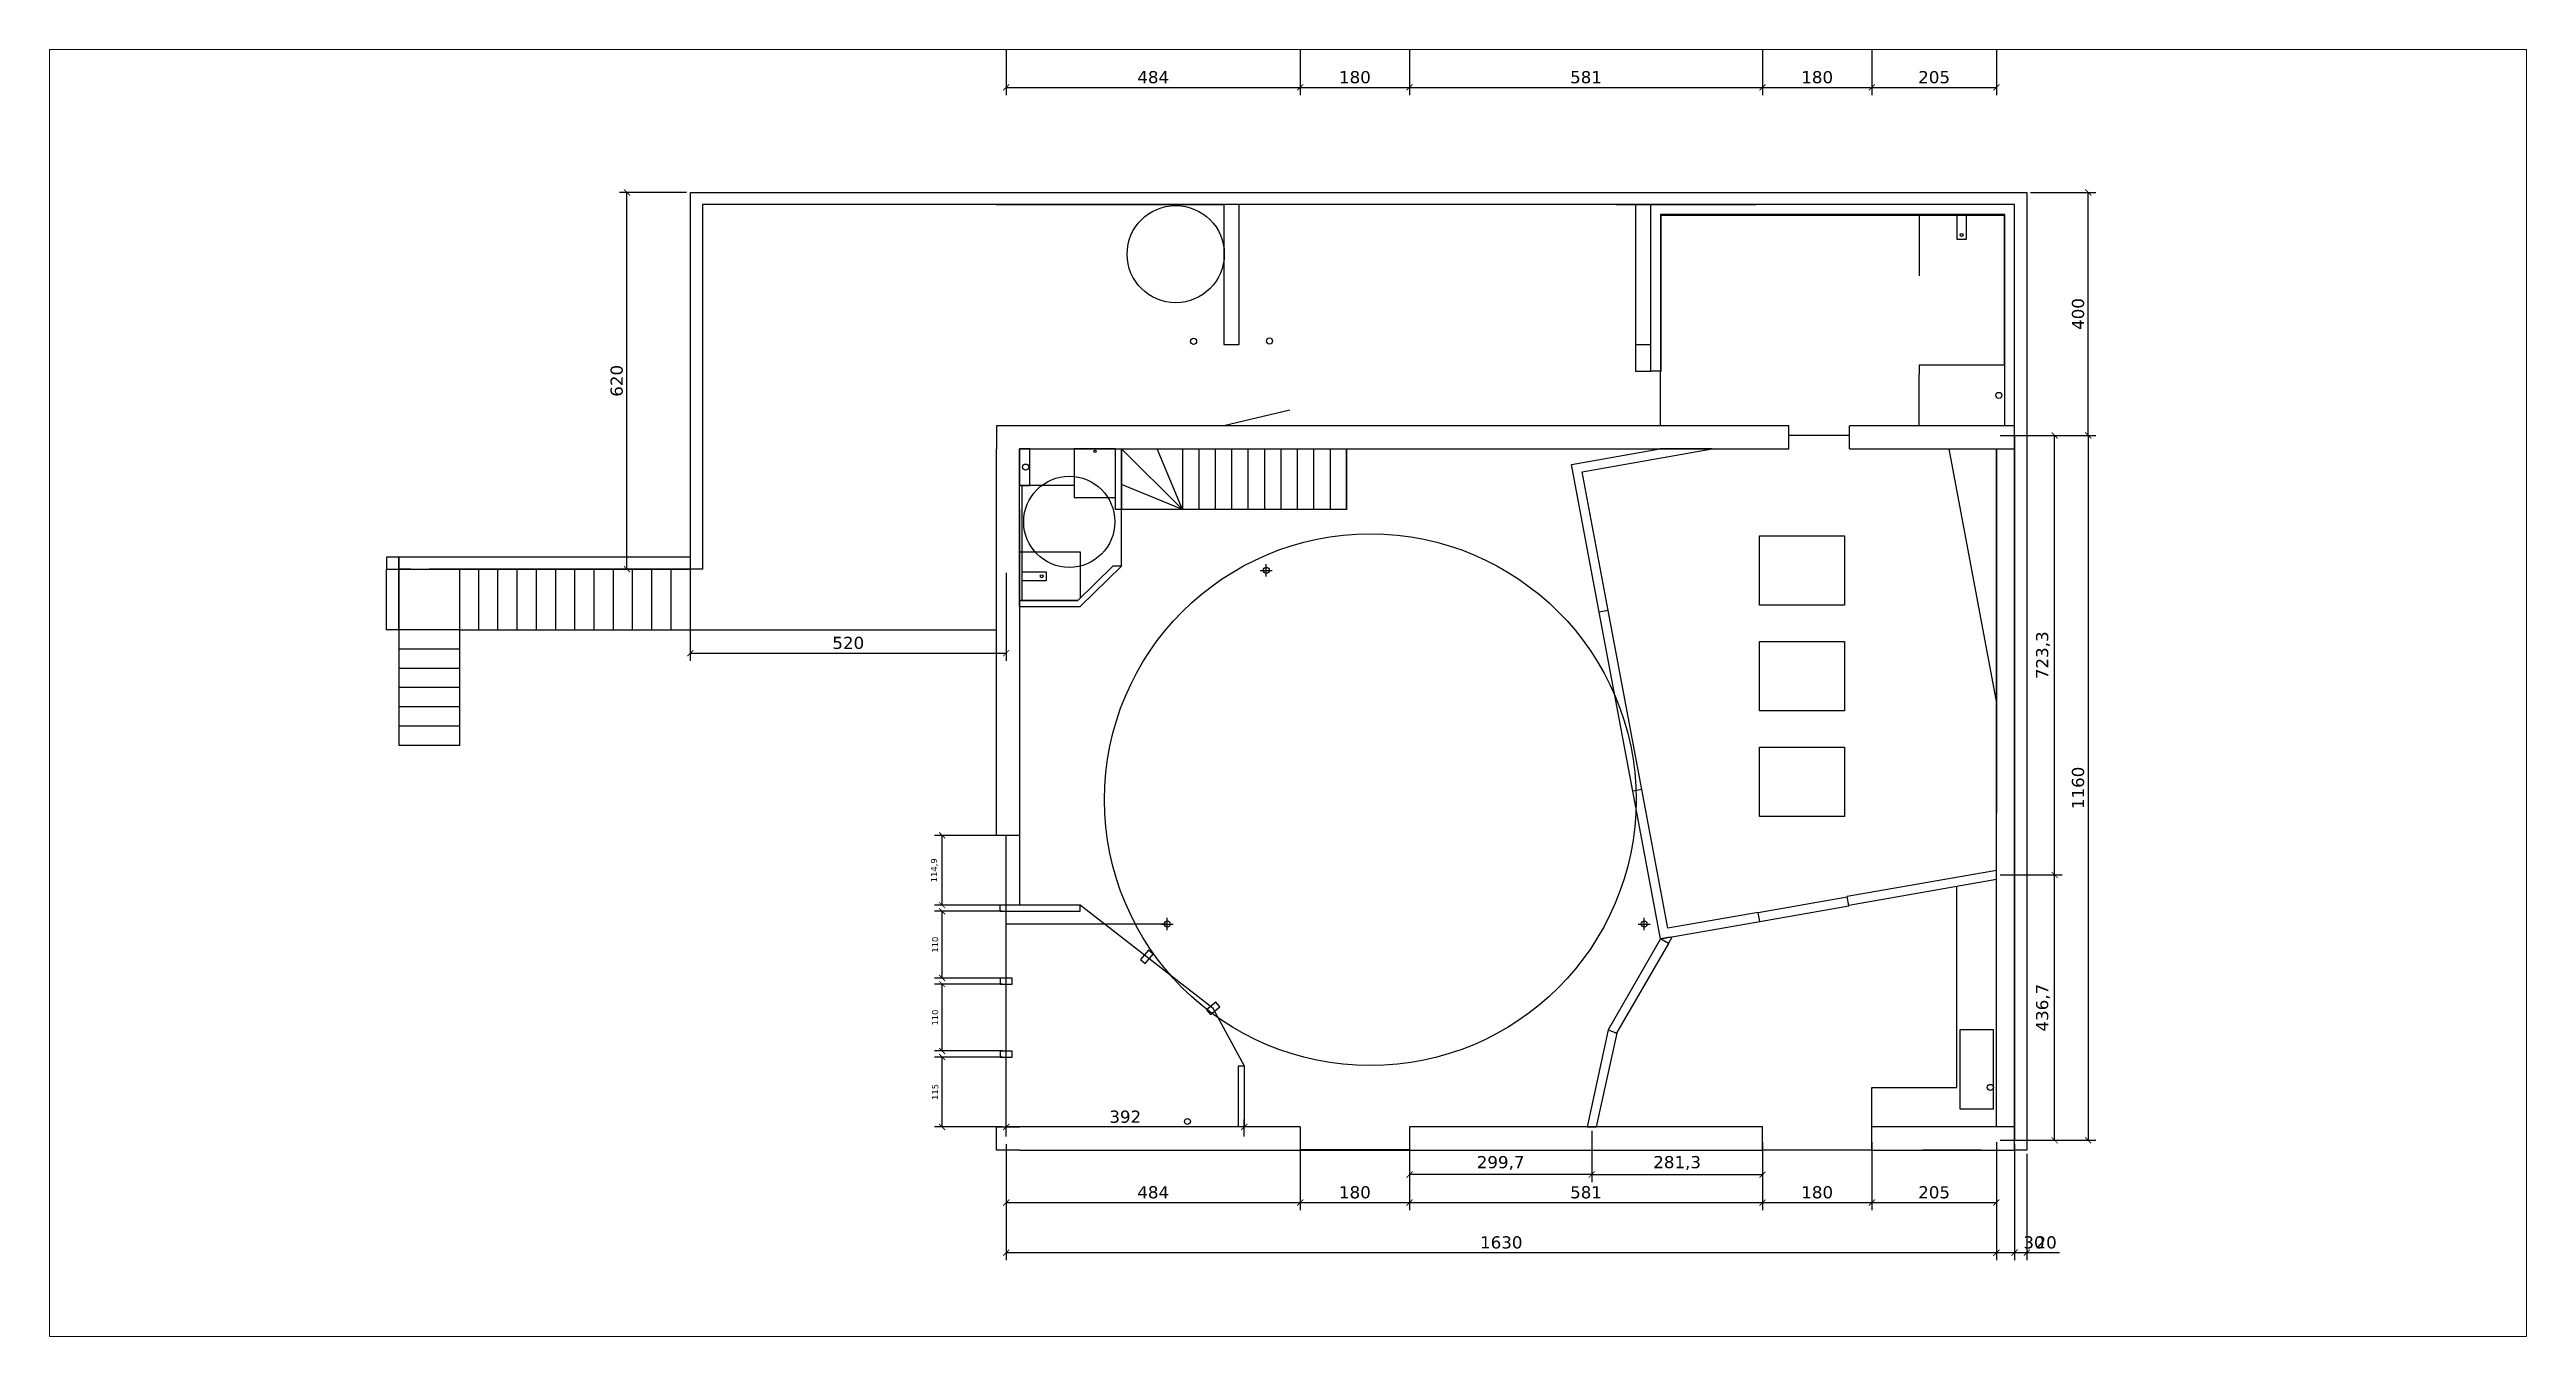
# Paper-space layout 'rez-de-chaussee' of a CAD drawing. Header units: centimetres. Extents: x -76 to 331, y -24 to 187.
# The model-space entities are those that its viewports show. They can reach past a viewport. Long polylines and large blocks are cut down to what shows.
import ezdxf

# ---------------------------------------------------------------- set-up
doc = ezdxf.new("R2010")
doc.units = ezdxf.units.CM
doc.header["$PDMODE"] = 34
doc.header["$PDSIZE"] = 100
for name, color, linetype in [('A-Wall', 30, 'Continuous'), ('AC-Calcul ratios', 4, 'Continuous'), ('Dimensions', 6, 'Continuous'), ('I-Cloison', 11, 'Continuous'), ('I-STAIRS', 44, 'Continuous'), ('Isolant pourtour radier', 36, 'Continuous'), ('Mobilier PMR', 201, 'Continuous'), ('Mur de soutenement', 1, 'Continuous'), ('Mur de soutenement-fondations', 242, 'Continuous'), ('Portes', 3, 'Continuous'), ('Title Block', 250, 'Continuous')]:
    doc.layers.add(name, color=color, linetype=linetype)
doc.layers.add('canalisations', color=1, linetype='Continuous', true_color=0xff0000)
doc.styles.add('Seb', font='Verdana.ttf')
doc.dimstyles.new('d', dxfattribs={"dimtxt": 1, "dimasz": 1, "dimexe": 1.25, "dimexo": 0.625, "dimtad": 1, "dimdec": 1, "dimlfac": 0.1, "dimtxsty": 'Seb', "dimblk": 'ARCHTICK', "dimblk1": 'ARCHTICK', "dimblk2": 'ARCHTICK', "dimcen": 2.5, "dimclrd": 256, "dimclre": 256, "dimadec": 0, "dimazin": 0, "dimtfac": 1, "dimtdec": 1, "dimtmove": 0, "dimatfit": 3, "dimldrblk": 'ARCHTICK', "dimfxl": 1, "dimlwd": -1, "dimlwe": -1, "dimarcsym": 0})

# ---------------------------------------------------------------- blocks, each defined once
blk = doc.blocks.new('_ArchTick')
at = {"color": 0, "linetype": 'ByBlock', "const_width": 0.15}
blk.add_lwpolyline([(-0.5, -0.5), (0.5, 0.5)], dxfattribs=at)
blk = doc.blocks.new('*D296')
at = {"layer": 'Defpoints', "color": 0, "transparency": 16777216}
for p in [(276301, 101873), (276301, 90273), (277813, 90273)]:
    blk.add_point(p, dxfattribs=at)
at = {"layer": 'Dimensions', "transparency": 16777216}
for p, q in [((276364, 101873), (277938, 101873)), ((277813, 101873), (277813, 90273)), ((276364, 90273), (277938, 90273))]:
    blk.add_line(p, q, dxfattribs=at)
at = {"layer": 'Dimensions', "transparency": 16777216, "xscale": 100, "yscale": 100, "zscale": 100}
for p, rotation in [((277813, 101873), 90), ((277813, 90273), 270)]:
    blk.add_blockref('_ArchTick', p, dxfattribs=dict(at, rotation=rotation))
at = {"layer": 'Dimensions', "color": 0, "transparency": 16777216, "insert": (277646, 96073), "char_height": 200, "attachment_point": 5, "rotation": 90, "style": 'Seb'}
blk.add_mtext('1160', dxfattribs=at)
blk = doc.blocks.new('*D297')
at = {"layer": 'Defpoints', "color": 0, "transparency": 16777216}
for p in [(260001, 90273), (276301, 90273), (276301, 88424)]:
    blk.add_point(p, dxfattribs=at)
at = {"layer": 'Dimensions', "transparency": 16777216}
for p, q in [((260001, 90210), (260001, 88299)), ((276301, 90210), (276301, 88299)), ((260001, 88424), (276301, 88424))]:
    blk.add_line(p, q, dxfattribs=at)
at = {"layer": 'Dimensions', "transparency": 16777216, "xscale": 100, "yscale": 100, "zscale": 100, "rotation": 180}
blk.add_blockref('_ArchTick', (260001, 88424), dxfattribs=at)
at = {"layer": 'Dimensions', "transparency": 16777216, "xscale": 100, "yscale": 100, "zscale": 100}
blk.add_blockref('_ArchTick', (276301, 88424), dxfattribs=at)
at = {"layer": 'Dimensions', "color": 0, "transparency": 16777216, "insert": (268151, 88591), "char_height": 200, "attachment_point": 5, "style": 'Seb'}
blk.add_mtext('1630', dxfattribs=at)
blk = doc.blocks.new('*D298')
at = {"layer": 'Defpoints', "color": 0, "transparency": 16777216}
for p in [(276301, 90273), (276601, 90273), (276601, 88424)]:
    blk.add_point(p, dxfattribs=at)
at = {"layer": 'Dimensions', "transparency": 16777216}
for p, q in [((276301, 90210), (276301, 88299)), ((276601, 90210), (276601, 88299)), ((276301, 88424), (276601, 88424)), ((276601, 88424), (277138, 88424))]:
    blk.add_line(p, q, dxfattribs=at)
at = {"layer": 'Dimensions', "transparency": 16777216, "xscale": 100, "yscale": 100, "zscale": 100, "rotation": 180}
blk.add_blockref('_ArchTick', (276301, 88424), dxfattribs=at)
at = {"layer": 'Dimensions', "transparency": 16777216, "xscale": 100, "yscale": 100, "zscale": 100}
blk.add_blockref('_ArchTick', (276601, 88424), dxfattribs=at)
at = {"layer": 'Dimensions', "color": 0, "transparency": 16777216, "insert": (276920, 88591), "char_height": 200, "attachment_point": 5, "style": 'Seb'}
blk.add_mtext('30', dxfattribs=at)
blk = doc.blocks.new('*D299')
at = {"layer": 'Defpoints', "color": 0, "transparency": 16777216}
for p in [(276601, 90113), (276801, 90113), (276601, 88424)]:
    blk.add_point(p, dxfattribs=at)
at = {"layer": 'Dimensions', "transparency": 16777216}
for p, q in [((276601, 90050), (276601, 88299)), ((276801, 90050), (276801, 88299)), ((276601, 88424), (276801, 88424)), ((276801, 88424), (277338, 88424))]:
    blk.add_line(p, q, dxfattribs=at)
at = {"layer": 'Dimensions', "transparency": 16777216, "xscale": 100, "yscale": 100, "zscale": 100, "rotation": 180}
blk.add_blockref('_ArchTick', (276601, 88424), dxfattribs=at)
at = {"layer": 'Dimensions', "transparency": 16777216, "xscale": 100, "yscale": 100, "zscale": 100}
blk.add_blockref('_ArchTick', (276801, 88424), dxfattribs=at)
at = {"layer": 'Dimensions', "color": 0, "transparency": 16777216, "insert": (277120, 88591), "char_height": 200, "attachment_point": 5, "style": 'Seb'}
blk.add_mtext('20', dxfattribs=at)
blk = doc.blocks.new('*D300')
at = {"layer": 'Defpoints', "color": 0, "transparency": 16777216}
for p in [(260001, 90273), (264841, 90273), (264841, 89248)]:
    blk.add_point(p, dxfattribs=at)
at = {"layer": 'Dimensions', "transparency": 16777216}
for p, q in [((260001, 90210), (260001, 89123)), ((264841, 90210), (264841, 89123)), ((260001, 89248), (264841, 89248))]:
    blk.add_line(p, q, dxfattribs=at)
at = {"layer": 'Dimensions', "transparency": 16777216, "xscale": 100, "yscale": 100, "zscale": 100, "rotation": 180}
blk.add_blockref('_ArchTick', (260001, 89248), dxfattribs=at)
at = {"layer": 'Dimensions', "transparency": 16777216, "xscale": 100, "yscale": 100, "zscale": 100}
blk.add_blockref('_ArchTick', (264841, 89248), dxfattribs=at)
at = {"layer": 'Dimensions', "color": 0, "transparency": 16777216, "insert": (262421, 89416), "char_height": 200, "attachment_point": 5, "style": 'Seb'}
blk.add_mtext('484', dxfattribs=at)
blk = doc.blocks.new('*D301')
at = {"layer": 'Defpoints', "color": 0, "transparency": 16777216}
for p in [(264841, 90304), (266641, 90303), (266641, 89248)]:
    blk.add_point(p, dxfattribs=at)
at = {"layer": 'Dimensions', "transparency": 16777216}
for p, q in [((264841, 90241), (264841, 89123)), ((266641, 90240), (266641, 89123)), ((264841, 89248), (266641, 89248))]:
    blk.add_line(p, q, dxfattribs=at)
at = {"layer": 'Dimensions', "transparency": 16777216, "xscale": 100, "yscale": 100, "zscale": 100, "rotation": 180}
blk.add_blockref('_ArchTick', (264841, 89248), dxfattribs=at)
at = {"layer": 'Dimensions', "transparency": 16777216, "xscale": 100, "yscale": 100, "zscale": 100}
blk.add_blockref('_ArchTick', (266641, 89248), dxfattribs=at)
at = {"layer": 'Dimensions', "color": 0, "transparency": 16777216, "insert": (265741, 89416), "char_height": 200, "attachment_point": 5, "style": 'Seb'}
blk.add_mtext('180', dxfattribs=at)
blk = doc.blocks.new('*D302')
at = {"layer": 'Defpoints', "color": 0, "transparency": 16777216}
for p in [(266641, 90303), (272451, 90273), (272451, 89248)]:
    blk.add_point(p, dxfattribs=at)
at = {"layer": 'Dimensions', "transparency": 16777216}
for p, q in [((266641, 90240), (266641, 89123)), ((272451, 90210), (272451, 89123)), ((266641, 89248), (272451, 89248))]:
    blk.add_line(p, q, dxfattribs=at)
at = {"layer": 'Dimensions', "transparency": 16777216, "xscale": 100, "yscale": 100, "zscale": 100, "rotation": 180}
blk.add_blockref('_ArchTick', (266641, 89248), dxfattribs=at)
at = {"layer": 'Dimensions', "transparency": 16777216, "xscale": 100, "yscale": 100, "zscale": 100}
blk.add_blockref('_ArchTick', (272451, 89248), dxfattribs=at)
at = {"layer": 'Dimensions', "color": 0, "transparency": 16777216, "insert": (269546, 89416), "char_height": 200, "attachment_point": 5, "style": 'Seb'}
blk.add_mtext('581', dxfattribs=at)
blk = doc.blocks.new('*D303')
at = {"layer": 'Defpoints', "color": 0, "transparency": 16777216}
for p in [(272451, 90303), (274251, 90303), (274251, 89248)]:
    blk.add_point(p, dxfattribs=at)
at = {"layer": 'Dimensions', "transparency": 16777216}
for p, q in [((272451, 90240), (272451, 89123)), ((274251, 90240), (274251, 89123)), ((272451, 89248), (274251, 89248))]:
    blk.add_line(p, q, dxfattribs=at)
at = {"layer": 'Dimensions', "transparency": 16777216, "xscale": 100, "yscale": 100, "zscale": 100, "rotation": 180}
blk.add_blockref('_ArchTick', (272451, 89248), dxfattribs=at)
at = {"layer": 'Dimensions', "transparency": 16777216, "xscale": 100, "yscale": 100, "zscale": 100}
blk.add_blockref('_ArchTick', (274251, 89248), dxfattribs=at)
at = {"layer": 'Dimensions', "color": 0, "transparency": 16777216, "insert": (273351, 89416), "char_height": 200, "attachment_point": 5, "style": 'Seb'}
blk.add_mtext('180', dxfattribs=at)
blk = doc.blocks.new('*D304')
at = {"layer": 'Defpoints', "color": 0, "transparency": 16777216}
for p in [(274251, 90303), (276301, 90303), (276301, 89248)]:
    blk.add_point(p, dxfattribs=at)
at = {"layer": 'Dimensions', "transparency": 16777216}
for p, q in [((274251, 90240), (274251, 89123)), ((276301, 90240), (276301, 89123)), ((274251, 89248), (276301, 89248))]:
    blk.add_line(p, q, dxfattribs=at)
at = {"layer": 'Dimensions', "transparency": 16777216, "xscale": 100, "yscale": 100, "zscale": 100, "rotation": 180}
blk.add_blockref('_ArchTick', (274251, 89248), dxfattribs=at)
at = {"layer": 'Dimensions', "transparency": 16777216, "xscale": 100, "yscale": 100, "zscale": 100}
blk.add_blockref('_ArchTick', (276301, 89248), dxfattribs=at)
at = {"layer": 'Dimensions', "color": 0, "transparency": 16777216, "insert": (275276, 89416), "char_height": 200, "attachment_point": 5, "style": 'Seb'}
blk.add_mtext('205', dxfattribs=at)
blk = doc.blocks.new('*D305')
at = {"layer": 'Defpoints', "color": 0, "transparency": 16777216}
for p in [(276301, 94640), (277260, 94640), (276301, 90273)]:
    blk.add_point(p, dxfattribs=at)
at = {"layer": 'Dimensions', "transparency": 16777216}
for p, q in [((276364, 94640), (277385, 94640)), ((277260, 90273), (277260, 94640)), ((276364, 90273), (277385, 90273))]:
    blk.add_line(p, q, dxfattribs=at)
at = {"layer": 'Dimensions', "transparency": 16777216, "xscale": 100, "yscale": 100, "zscale": 100}
for p, rotation in [((277260, 94640), 90), ((277260, 90273), 270)]:
    blk.add_blockref('_ArchTick', p, dxfattribs=dict(at, rotation=rotation))
at = {"layer": 'Dimensions', "color": 0, "transparency": 16777216, "insert": (277070, 92456), "char_height": 200, "attachment_point": 5, "rotation": 90, "style": 'Seb'}
blk.add_mtext('436,7', dxfattribs=at)
blk = doc.blocks.new('*D306')
at = {"layer": 'Defpoints', "color": 0, "transparency": 16777216}
for p in [(276301, 101873), (277260, 101873), (276301, 94640)]:
    blk.add_point(p, dxfattribs=at)
at = {"layer": 'Dimensions', "transparency": 16777216}
for p, q in [((276364, 101873), (277385, 101873)), ((277260, 94640), (277260, 101873)), ((276364, 94640), (277385, 94640))]:
    blk.add_line(p, q, dxfattribs=at)
at = {"layer": 'Dimensions', "transparency": 16777216, "xscale": 100, "yscale": 100, "zscale": 100}
for p, rotation in [((277260, 101873), 90), ((277260, 94640), 270)]:
    blk.add_blockref('_ArchTick', p, dxfattribs=dict(at, rotation=rotation))
at = {"layer": 'Dimensions', "color": 0, "transparency": 16777216, "insert": (277070, 98256), "char_height": 200, "attachment_point": 5, "rotation": 90, "style": 'Seb'}
blk.add_mtext('723,3', dxfattribs=at)
blk = doc.blocks.new('*D307')
at = {"layer": 'Defpoints', "color": 0, "transparency": 16777216}
for p in [(266641, 90273), (269639, 90493), (266641, 89708)]:
    blk.add_point(p, dxfattribs=at)
at = {"layer": 'Dimensions', "transparency": 16777216}
for p, q in [((266641, 90210), (266641, 89583)), ((269639, 90430), (269639, 89583)), ((269639, 89708), (266641, 89708))]:
    blk.add_line(p, q, dxfattribs=at)
at = {"layer": 'Dimensions', "transparency": 16777216, "xscale": 100, "yscale": 100, "zscale": 100, "rotation": 180}
blk.add_blockref('_ArchTick', (266641, 89708), dxfattribs=at)
at = {"layer": 'Dimensions', "transparency": 16777216, "xscale": 100, "yscale": 100, "zscale": 100}
blk.add_blockref('_ArchTick', (269639, 89708), dxfattribs=at)
at = {"layer": 'Dimensions', "color": 0, "transparency": 16777216, "insert": (268140, 89898), "char_height": 200, "attachment_point": 5, "style": 'Seb'}
blk.add_mtext('299,7', dxfattribs=at)
blk = doc.blocks.new('*D308')
at = {"layer": 'Defpoints', "color": 0, "transparency": 16777216}
for p in [(269639, 90493), (272451, 90273), (272451, 89708)]:
    blk.add_point(p, dxfattribs=at)
at = {"layer": 'Dimensions', "transparency": 16777216}
for p, q in [((269639, 90430), (269639, 89583)), ((272451, 90210), (272451, 89583)), ((269639, 89708), (272451, 89708))]:
    blk.add_line(p, q, dxfattribs=at)
at = {"layer": 'Dimensions', "transparency": 16777216, "xscale": 100, "yscale": 100, "zscale": 100, "rotation": 180}
blk.add_blockref('_ArchTick', (269639, 89708), dxfattribs=at)
at = {"layer": 'Dimensions', "transparency": 16777216, "xscale": 100, "yscale": 100, "zscale": 100}
blk.add_blockref('_ArchTick', (272451, 89708), dxfattribs=at)
at = {"layer": 'Dimensions', "color": 0, "transparency": 16777216, "insert": (271045, 89898), "char_height": 200, "attachment_point": 5, "style": 'Seb'}
blk.add_mtext('281,3', dxfattribs=at)
blk = doc.blocks.new('*D309')
at = {"layer": 'Defpoints', "color": 0, "transparency": 16777216}
for p in [(264841, 110056), (260001, 108856), (264841, 107602)]:
    blk.add_point(p, dxfattribs=at)
at = {"layer": 'Dimensions', "transparency": 16777216}
for p, q in [((264841, 109993), (264841, 107477)), ((260001, 108793), (260001, 107477)), ((260001, 107602), (264841, 107602))]:
    blk.add_line(p, q, dxfattribs=at)
at = {"layer": 'Dimensions', "transparency": 16777216, "xscale": 100, "yscale": 100, "zscale": 100, "rotation": 180}
blk.add_blockref('_ArchTick', (260001, 107602), dxfattribs=at)
at = {"layer": 'Dimensions', "transparency": 16777216, "xscale": 100, "yscale": 100, "zscale": 100}
blk.add_blockref('_ArchTick', (264841, 107602), dxfattribs=at)
at = {"layer": 'Dimensions', "color": 0, "transparency": 16777216, "insert": (262421, 107769), "char_height": 200, "attachment_point": 5, "style": 'Seb'}
blk.add_mtext('484', dxfattribs=at)
blk = doc.blocks.new('*D310')
at = {"layer": 'Defpoints', "color": 0, "transparency": 16777216}
for p in [(264841, 110056), (266641, 110056), (266641, 107602)]:
    blk.add_point(p, dxfattribs=at)
at = {"layer": 'Dimensions', "transparency": 16777216}
for p, q in [((264841, 109993), (264841, 107477)), ((266641, 109993), (266641, 107477)), ((264841, 107602), (266641, 107602))]:
    blk.add_line(p, q, dxfattribs=at)
at = {"layer": 'Dimensions', "transparency": 16777216, "xscale": 100, "yscale": 100, "zscale": 100, "rotation": 180}
blk.add_blockref('_ArchTick', (264841, 107602), dxfattribs=at)
at = {"layer": 'Dimensions', "transparency": 16777216, "xscale": 100, "yscale": 100, "zscale": 100}
blk.add_blockref('_ArchTick', (266641, 107602), dxfattribs=at)
at = {"layer": 'Dimensions', "color": 0, "transparency": 16777216, "insert": (265741, 107769), "char_height": 200, "attachment_point": 5, "style": 'Seb'}
blk.add_mtext('180', dxfattribs=at)
blk = doc.blocks.new('*D311')
at = {"layer": 'Defpoints', "color": 0, "transparency": 16777216}
for p in [(266641, 110056), (272451, 109106), (272451, 107602)]:
    blk.add_point(p, dxfattribs=at)
at = {"layer": 'Dimensions', "transparency": 16777216}
for p, q in [((266641, 109993), (266641, 107477)), ((272451, 109043), (272451, 107477)), ((266641, 107602), (272451, 107602))]:
    blk.add_line(p, q, dxfattribs=at)
at = {"layer": 'Dimensions', "transparency": 16777216, "xscale": 100, "yscale": 100, "zscale": 100, "rotation": 180}
blk.add_blockref('_ArchTick', (266641, 107602), dxfattribs=at)
at = {"layer": 'Dimensions', "transparency": 16777216, "xscale": 100, "yscale": 100, "zscale": 100}
blk.add_blockref('_ArchTick', (272451, 107602), dxfattribs=at)
at = {"layer": 'Dimensions', "color": 0, "transparency": 16777216, "insert": (269546, 107769), "char_height": 200, "attachment_point": 5, "style": 'Seb'}
blk.add_mtext('581', dxfattribs=at)
blk = doc.blocks.new('*D312')
at = {"layer": 'Defpoints', "color": 0, "transparency": 16777216}
for p in [(272451, 109106), (274251, 109106), (274251, 107602)]:
    blk.add_point(p, dxfattribs=at)
at = {"layer": 'Dimensions', "transparency": 16777216}
for p, q in [((272451, 109043), (272451, 107477)), ((274251, 109043), (274251, 107477)), ((272451, 107602), (274251, 107602))]:
    blk.add_line(p, q, dxfattribs=at)
at = {"layer": 'Dimensions', "transparency": 16777216, "xscale": 100, "yscale": 100, "zscale": 100, "rotation": 180}
blk.add_blockref('_ArchTick', (272451, 107602), dxfattribs=at)
at = {"layer": 'Dimensions', "transparency": 16777216, "xscale": 100, "yscale": 100, "zscale": 100}
blk.add_blockref('_ArchTick', (274251, 107602), dxfattribs=at)
at = {"layer": 'Dimensions', "color": 0, "transparency": 16777216, "insert": (273351, 107769), "char_height": 200, "attachment_point": 5, "style": 'Seb'}
blk.add_mtext('180', dxfattribs=at)
blk = doc.blocks.new('*D313')
at = {"layer": 'Defpoints', "color": 0, "transparency": 16777216}
for p in [(274251, 109106), (276301, 108856), (276301, 107602)]:
    blk.add_point(p, dxfattribs=at)
at = {"layer": 'Dimensions', "transparency": 16777216}
for p, q in [((274251, 109043), (274251, 107477)), ((276301, 108793), (276301, 107477)), ((274251, 107602), (276301, 107602))]:
    blk.add_line(p, q, dxfattribs=at)
at = {"layer": 'Dimensions', "transparency": 16777216, "xscale": 100, "yscale": 100, "zscale": 100, "rotation": 180}
blk.add_blockref('_ArchTick', (274251, 107602), dxfattribs=at)
at = {"layer": 'Dimensions', "transparency": 16777216, "xscale": 100, "yscale": 100, "zscale": 100}
blk.add_blockref('_ArchTick', (276301, 107602), dxfattribs=at)
at = {"layer": 'Dimensions', "color": 0, "transparency": 16777216, "insert": (275276, 107769), "char_height": 200, "attachment_point": 5, "style": 'Seb'}
blk.add_mtext('205', dxfattribs=at)
blk = doc.blocks.new('*D323')
at = {"layer": 'Defpoints', "color": 0, "transparency": 16777216}
for p in [(254801, 99673), (260001, 99673), (260001, 98291)]:
    blk.add_point(p, dxfattribs=at)
at = {"layer": 'Dimensions', "transparency": 16777216}
for p, q in [((254801, 99610), (254801, 98166)), ((260001, 99610), (260001, 98166)), ((254801, 98291), (260001, 98291))]:
    blk.add_line(p, q, dxfattribs=at)
at = {"layer": 'Dimensions', "transparency": 16777216, "xscale": 100, "yscale": 100, "zscale": 100, "rotation": 180}
blk.add_blockref('_ArchTick', (254801, 98291), dxfattribs=at)
at = {"layer": 'Dimensions', "transparency": 16777216, "xscale": 100, "yscale": 100, "zscale": 100}
blk.add_blockref('_ArchTick', (260001, 98291), dxfattribs=at)
at = {"layer": 'Dimensions', "color": 0, "transparency": 16777216, "insert": (257401, 98458), "char_height": 200, "attachment_point": 5, "style": 'Seb'}
blk.add_mtext('520', dxfattribs=at)
blk = doc.blocks.new('*D324')
at = {"layer": 'Defpoints', "color": 0, "transparency": 16777216}
for p in [(253758, 105873), (254801, 105873), (254801, 99673)]:
    blk.add_point(p, dxfattribs=at)
at = {"layer": 'Dimensions', "transparency": 16777216}
for p, q in [((254739, 105873), (253633, 105873)), ((253758, 99673), (253758, 105873)), ((254739, 99673), (253633, 99673))]:
    blk.add_line(p, q, dxfattribs=at)
at = {"layer": 'Dimensions', "transparency": 16777216, "xscale": 100, "yscale": 100, "zscale": 100}
for p, rotation in [((253758, 105873), 90), ((253758, 99673), 270)]:
    blk.add_blockref('_ArchTick', p, dxfattribs=dict(at, rotation=rotation))
at = {"layer": 'Dimensions', "color": 0, "transparency": 16777216, "insert": (253590, 102773), "char_height": 200, "attachment_point": 5, "rotation": 90, "style": 'Seb'}
blk.add_mtext('620', dxfattribs=at)
blk = doc.blocks.new('*D328')
at = {"layer": 'Defpoints', "color": 0, "transparency": 16777216}
for p in [(276801, 105873), (277813, 105873), (276801, 101873)]:
    blk.add_point(p, dxfattribs=at)
at = {"layer": 'Dimensions', "transparency": 16777216}
for p, q in [((276864, 105873), (277938, 105873)), ((277813, 101873), (277813, 105873)), ((276864, 101873), (277938, 101873))]:
    blk.add_line(p, q, dxfattribs=at)
at = {"layer": 'Dimensions', "transparency": 16777216, "xscale": 100, "yscale": 100, "zscale": 100}
for p, rotation in [((277813, 105873), 90), ((277813, 101873), 270)]:
    blk.add_blockref('_ArchTick', p, dxfattribs=dict(at, rotation=rotation))
at = {"layer": 'Dimensions', "color": 0, "transparency": 16777216, "insert": (277646, 103873), "char_height": 200, "attachment_point": 5, "rotation": 90, "style": 'Seb'}
blk.add_mtext('400', dxfattribs=at)
blk = doc.blocks.new('*D329')
at = {"layer": 'Defpoints', "color": 0, "transparency": 16777216}
for p in [(260001, 90493), (260001, 90273), (263921, 90273)]:
    blk.add_point(p, dxfattribs=at)
at = {"layer": 'Dimensions', "transparency": 16777216}
for p, q in [((260001, 90335), (260001, 90618)), ((263921, 90335), (263921, 90618)), ((263921, 90493), (260001, 90493))]:
    blk.add_line(p, q, dxfattribs=at)
at = {"layer": 'Dimensions', "transparency": 16777216, "xscale": 100, "yscale": 100, "zscale": 100, "rotation": 180}
blk.add_blockref('_ArchTick', (260001, 90493), dxfattribs=at)
at = {"layer": 'Dimensions', "transparency": 16777216, "xscale": 100, "yscale": 100, "zscale": 100}
blk.add_blockref('_ArchTick', (263921, 90493), dxfattribs=at)
at = {"layer": 'Dimensions', "color": 0, "transparency": 16777216, "insert": (261961, 90660), "char_height": 200, "attachment_point": 5, "style": 'Seb'}
blk.add_mtext('392', dxfattribs=at)
blk = doc.blocks.new('*D348')
at = {"layer": 'Defpoints', "color": 0, "transparency": 16777216}
for p in [(258947, 91643), (260001, 91643), (260001, 90493)]:
    blk.add_point(p, dxfattribs=at)
at = {"layer": 'Dimensions', "transparency": 16777216}
for p, q in [((259939, 91643), (258822, 91643)), ((258947, 90493), (258947, 91643)), ((259939, 90493), (258822, 90493))]:
    blk.add_line(p, q, dxfattribs=at)
at = {"layer": 'Dimensions', "transparency": 16777216, "xscale": 100, "yscale": 100, "zscale": 100}
for p, rotation in [((258947, 91643), 90), ((258947, 90493), 270)]:
    blk.add_blockref('_ArchTick', p, dxfattribs=dict(at, rotation=rotation))
at = {"layer": 'Dimensions', "color": 0, "transparency": 16777216, "insert": (258832, 91068), "char_height": 100, "attachment_point": 5, "rotation": 90, "style": 'Seb'}
blk.add_mtext('115', dxfattribs=at)
blk = doc.blocks.new('*D349')
at = {"layer": 'Defpoints', "color": 0, "transparency": 16777216}
for p in [(258947, 92843), (260001, 92843), (260001, 91743)]:
    blk.add_point(p, dxfattribs=at)
at = {"layer": 'Dimensions', "transparency": 16777216}
for p, q in [((259939, 92843), (258822, 92843)), ((258947, 91743), (258947, 92843)), ((259939, 91743), (258822, 91743))]:
    blk.add_line(p, q, dxfattribs=at)
at = {"layer": 'Dimensions', "transparency": 16777216, "xscale": 100, "yscale": 100, "zscale": 100}
for p, rotation in [((258947, 92843), 90), ((258947, 91743), 270)]:
    blk.add_blockref('_ArchTick', p, dxfattribs=dict(at, rotation=rotation))
at = {"layer": 'Dimensions', "color": 0, "transparency": 16777216, "insert": (258832, 92293), "char_height": 100, "attachment_point": 5, "rotation": 90, "style": 'Seb'}
blk.add_mtext('110', dxfattribs=at)
blk = doc.blocks.new('*D350')
at = {"layer": 'Defpoints', "color": 0, "transparency": 16777216}
for p in [(258947, 94043), (260001, 94043), (260001, 92943)]:
    blk.add_point(p, dxfattribs=at)
at = {"layer": 'Dimensions', "transparency": 16777216}
for p, q in [((259939, 94043), (258822, 94043)), ((258947, 92943), (258947, 94043)), ((259939, 92943), (258822, 92943))]:
    blk.add_line(p, q, dxfattribs=at)
at = {"layer": 'Dimensions', "transparency": 16777216, "xscale": 100, "yscale": 100, "zscale": 100}
for p, rotation in [((258947, 94043), 90), ((258947, 92943), 270)]:
    blk.add_blockref('_ArchTick', p, dxfattribs=dict(at, rotation=rotation))
at = {"layer": 'Dimensions', "color": 0, "transparency": 16777216, "insert": (258832, 93493), "char_height": 100, "attachment_point": 5, "rotation": 90, "style": 'Seb'}
blk.add_mtext('110', dxfattribs=at)
blk = doc.blocks.new('*D351')
at = {"layer": 'Defpoints', "color": 0, "transparency": 16777216}
for p in [(258947, 95292), (260001, 95292), (260001, 94143)]:
    blk.add_point(p, dxfattribs=at)
at = {"layer": 'Dimensions', "transparency": 16777216}
for p, q in [((259939, 95292), (258822, 95292)), ((258947, 94143), (258947, 95292)), ((259939, 94143), (258822, 94143))]:
    blk.add_line(p, q, dxfattribs=at)
at = {"layer": 'Dimensions', "transparency": 16777216, "xscale": 100, "yscale": 100, "zscale": 100}
for p, rotation in [((258947, 95292), 90), ((258947, 94143), 270)]:
    blk.add_blockref('_ArchTick', p, dxfattribs=dict(at, rotation=rotation))
at = {"layer": 'Dimensions', "color": 0, "transparency": 16777216, "insert": (258820, 94717), "char_height": 100, "attachment_point": 5, "rotation": 90, "style": 'Seb'}
blk.add_mtext('114,9', dxfattribs=at)

msp = doc.modelspace()

# ---------------------------------------------------------------- linework, layer by layer
at = {"layer": 'A-Wall'}
for p, q in [((272885.63, 101652.76), (272885.63, 102032.76)), ((273885.62, 101652.76), (273885.62, 102032.76)), ((260221.36, 95291.7), (259841.36, 95291.7)), ((259841.36, 90492.76), (260221.36, 90492.76)), ((264841.36, 90492.76), (264841.36, 90114.95)), ((266641.36, 90492.76), (266641.36, 90112.76)), ((272451.36, 90112.76), (272451.36, 90492.76)), ((274251.36, 90112.76), (274251.36, 90492.76))]:
    msp.add_line(p, q, dxfattribs=at)
for points in [[(272885.63, 102032.76), (259841.36, 102032.76), (259841.36, 101652.76)], [(273885.62, 101652.76), (276301.36, 101652.76), (276601.36, 101652.76), (276601.36, 102032.76), (275471.36, 102032.76), (273885.62, 102032.76)], [(259841.36, 95292.76), (259841.36, 101652.76)], [(260221.36, 101652.76), (272885.63, 101652.76)], [(260221.36, 100652.76), (260221.36, 95293.36)], [(260221.36, 90112.76), (259841.36, 90112.76), (259841.36, 90492.76)], [(264841.36, 90492.76), (260221.36, 90492.76)], [(260221.36, 90112.76), (272451.36, 90112.76)], [(272451.36, 90492.76), (266641.36, 90492.76)], [(274251.36, 90112.76), (276601.36, 90112.76), (276601.36, 90492.76), (274251.36, 90492.76)]]:
    msp.add_lwpolyline(points, dxfattribs=at)
at = {"layer": 'AC-Calcul ratios'}
for p, q in [((259841.36, 105672.76), (263585.14, 105672.76)), ((263585.14, 105672.76), (263585.14, 103372.76)), ((260221.36, 99552.76), (260221.36, 101652.76)), ((260221.36, 101652.76), (262021.36, 101652.76)), ((260391.36, 101652.76), (260221.36, 101652.76)), ((260221.36, 101652.76), (260221.36, 101052.76)), ((260391.36, 101052.76), (260391.36, 101652.76)), ((269309.47, 101397.07), (270759.55, 101652.76)), ((269480.54, 101274.92), (271623.37, 101652.76)), ((271623.37, 101652.76), (270759.55, 101652.76)), ((269764.47, 98967.3), (269309.47, 101397.07)), ((269910.82, 98993.11), (269482.15, 101275.21)), ((260221.36, 101052.76), (260391.36, 101052.76)), ((260261.36, 99156.58), (260261.36, 101052.76)), ((261180.54, 99156.58), (261758.46, 99722.76)), ((261221.36, 99056.58), (261901.36, 99722.76)), ((261901.36, 99722.76), (261758.46, 99722.76)), ((260221.36, 99156.58), (261180.54, 99156.58)), ((260221.36, 99056.58), (260221.36, 99156.58)), ((260221.36, 99156.58), (260261.36, 99156.58)), ((260221.36, 99056.58), (261221.36, 99056.58)), ((269910.82, 98993.11), (269764.47, 98967.3)), ((270464.2, 96047.12), (270316.19, 96021.02)), ((270771.95, 93587.2), (270316.19, 96021.02)), ((270893.33, 93762.58), (270464.2, 96047.12)), ((276301.36, 94716.16), (273846.91, 94283.37)), ((276301.36, 94563.85), (276301.36, 94716.16)), ((273873.24, 94134.04), (273846.91, 94283.37)), ((276301.36, 94563.85), (273873.08, 94134.94)), ((270771.95, 93587.2), (272406.73, 93875.45)), ((272380.4, 94024.79), (270893.33, 93762.58)), ((272406.73, 93875.45), (272380.4, 94024.79)), ((270929.51, 93615.03), (270771.95, 93587.2)), ((270901.85, 93512.2), (270771.95, 93587.2)), ((270901.85, 93512.2), (270964.78, 93621.2)), ((269909.12, 92092.74), (269562.08, 90492.76)), ((270050.75, 92038.04), (269715.57, 90492.76)), ((269909.12, 92092.74), (270050.75, 92038.04)), ((269562.08, 90492.76), (269715.57, 90492.76))]:
    msp.add_line(p, q, dxfattribs=at)
msp.add_lwpolyline([(261801.36, 101652.76), (261901.36, 101652.76), (261901.36, 100652.76), (261801.36, 100652.76)], close=True, dxfattribs=at)
msp.add_lwpolyline([(275515.85, 101652.76), (276301.36, 97466.04)], dxfattribs=at)
msp.add_circle((262791.6, 104858.12), 800, dxfattribs=at)
at = {"layer": 'canalisations'}
for centre, radius in [((275728.36, 105174.76), 25), ((263085.14, 103422.76), 50), ((264335.14, 103428.82), 50), ((276341.36, 102532.76), 50), ((261461.36, 101612.76), 20), ((260321.36, 101352.76), 50), ((260586.36, 99556.58), 25), ((276201.36, 91142.76), 50), ((262985.12, 90582.76), 50)]:
    msp.add_circle(centre, radius, dxfattribs=at)
at = {"layer": 'Dimensions'}
msp.add_circle((265994.44, 95878.32), 4375.79, dxfattribs=at)
at = {"layer": 'I-Cloison'}
for p, q in [((270783.95, 102932.76), (270783.95, 105499.76)), ((270783.95, 105499.76), (276428.36, 105499.76)), ((275028.36, 105499.76), (275028.36, 104499.76)), ((276428.36, 105499.76), (276428.36, 103032.76)), ((270360.95, 103372.76), (270360.95, 102932.76)), ((270610.95, 102932.76), (270610.95, 103372.76)), ((270360.95, 102932.76), (270610.95, 102932.76)), ((270770.95, 102932.76), (270783.95, 102932.76)), ((276428.36, 103032.76), (275028.36, 103032.76)), ((275028.36, 103032.76), (275028.36, 102882.76)), ((264668.14, 102289.76), (263586.36, 102032.76)), ((276301.36, 101652.76), (276301.36, 95652.76)), ((259901.36, 94042.76), (259901.36, 94142.76))]:
    msp.add_line(p, q, dxfattribs=at)
for points in [[(259901.36, 94042.76), (261221.36, 94042.76), (261221.36, 94142.76), (259901.36, 94142.76)], [(263921.36, 90494.93), (263921.36, 91494.93), (263821.36, 91494.93), (263821.36, 90494.93)]]:
    msp.add_lwpolyline(points, dxfattribs=at)
for points in [[(262341.11, 93402.56), (262212.55, 93249.35), (262289.16, 93185.07), (262417.71, 93338.28)], [(259901.36, 92842.76), (260101.36, 92842.76), (260101.36, 92942.76), (259901.36, 92942.76)], [(263453.37, 92547.44), (263300.16, 92418.88), (263364.44, 92342.28), (263517.65, 92470.84)], [(259901.36, 91642.76), (260101.36, 91642.76), (260101.36, 91742.76), (259901.36, 91742.76)]]:
    msp.add_lwpolyline(points, close=True, dxfattribs=at)
at = {"layer": 'I-STAIRS'}
for p, q in [((262901.36, 100652.76), (261901.36, 101652.76)), ((262901.36, 100652.76), (262487.14, 101652.76)), ((262901.36, 101652.76), (262901.36, 100652.76)), ((263171.36, 101652.76), (263171.36, 100652.76)), ((263441.36, 101652.76), (263441.36, 100652.76)), ((263711.36, 101652.76), (263711.36, 100652.76)), ((263981.36, 101652.76), (263981.36, 100652.76)), ((264251.36, 101652.76), (264251.36, 100652.76)), ((264521.36, 101652.76), (264521.36, 100652.76)), ((264791.36, 101652.76), (264791.36, 100652.76)), ((265061.36, 101652.76), (265061.36, 100652.76)), ((265331.36, 101652.76), (265331.36, 100652.76)), ((265601.36, 100652.76), (265601.36, 101652.76)), ((262901.36, 100652.76), (261901.36, 101066.98)), ((254801.36, 99672.76), (250501.36, 99672.76)), ((251318.02, 98672.76), (251318.02, 99672.76)), ((251634.69, 98672.76), (251634.69, 99672.76)), ((251951.36, 98672.76), (251951.36, 99672.76)), ((252268.02, 98672.76), (252268.02, 99672.76)), ((252584.69, 98672.76), (252584.69, 99672.76)), ((252901.36, 98672.76), (252901.36, 99672.76)), ((253218.02, 98672.76), (253218.02, 99672.76)), ((253534.69, 98672.76), (253534.69, 99672.76)), ((253851.36, 98672.76), (253851.36, 99672.76)), ((254168.02, 98672.76), (254168.02, 99672.76)), ((254484.69, 98672.76), (254484.69, 99672.76)), ((254801.36, 98672.76), (254801.36, 99672.76)), ((250001.36, 98672.76), (250001.36, 96772.76)), ((251001.36, 98356.1), (250001.36, 98356.1)), ((251001.36, 98672.76), (254801.36, 98672.76)), ((251001.36, 98672.76), (251001.36, 96772.76)), ((251001.36, 98039.43), (250001.36, 98039.43)), ((251001.36, 97722.76), (250001.36, 97722.76)), ((251001.36, 97406.1), (250001.36, 97406.1)), ((251001.36, 97089.43), (250001.36, 97089.43)), ((251001.36, 96772.76), (250001.36, 96772.76))]:
    msp.add_line(p, q, dxfattribs=at)
for points in [[(261901.36, 101652.76), (265601.36, 101652.76), (265601.36, 100652.76), (261901.36, 100652.76)], [(250001.36, 99672.76), (251001.36, 99672.76), (251001.36, 98672.76), (250001.36, 98672.76)]]:
    msp.add_lwpolyline(points, close=True, dxfattribs=at)
at = {"layer": 'Isolant pourtour radier'}
for p, q in [((276441.36, 105512.76), (270770.95, 105512.76)), ((270770.95, 105512.76), (270770.95, 102932.76)), ((276441.36, 102032.76), (276441.36, 105512.76)), ((270610.95, 102932.76), (270610.95, 103372.76)), ((270770.95, 102932.76), (270610.95, 102932.76)), ((276601.36, 102032.76), (276441.36, 102032.76))]:
    msp.add_line(p, q, dxfattribs=at)
for points in [[(276301.36, 90492.76), (276301.36, 101652.76)], [(276601.36, 101872.76), (276601.36, 90272.76)]]:
    msp.add_lwpolyline(points, dxfattribs=at)
at = {"layer": 'Mobilier PMR'}
for p, q in [((275651.36, 91142.76), (275651.36, 94449.04)), ((274251.36, 90492.76), (274251.36, 91142.76)), ((274251.36, 91142.76), (275651.36, 91142.76))]:
    msp.add_line(p, q, dxfattribs=at)
for points in [[(260221.36, 101652.76), (261121.36, 101652.76), (261121.36, 101052.76), (260221.36, 101052.76)], [(261801.36, 101652.76), (261121.36, 101652.76), (261121.36, 100852.76), (261801.36, 100852.76)]]:
    msp.add_lwpolyline(points, close=True, dxfattribs=at)
msp.add_lwpolyline([(261180.54, 99156.58), (260221.36, 99156.58), (260221.36, 99956.58), (261221.36, 99956.58), (261221.36, 99196.58)], dxfattribs=at)
msp.add_circle((261039.66, 100452.21), 750, dxfattribs=at)
at = {"layer": 'Mur de soutenement'}
for p, q in [((254801.36, 99872.76), (250001.36, 99872.76)), ((250001.36, 99872.76), (250001.36, 99672.76)), ((250001.36, 99672.76), (254801.36, 99672.76)), ((250201.36, 99672.76), (250001.36, 99672.76)), ((254801.36, 99672.76), (254801.36, 99872.76)), ((254801.36, 99672.76), (254801.36, 99872.76))]:
    msp.add_line(p, q, dxfattribs=at)
for points in [[(254801.36, 105672.76), (254801.36, 105872.76), (276801.36, 105872.76), (276801.36, 105672.76)], [(255001.36, 105672.76), (255001.36, 99672.76), (254801.36, 99672.76), (254801.36, 105872.76), (255001.36, 105872.76)], [(276601.36, 105672.76), (255001.36, 105672.76)], [(263585.14, 105672.76), (263585.14, 103372.76), (263835.14, 103372.76), (263835.14, 105672.76), (263585.14, 105672.76)], [(270040.95, 105672.76), (272340.95, 105672.76)], [(270360.95, 105672.76), (270360.95, 103372.76), (270610.95, 103372.76), (270610.95, 105672.76), (270360.95, 105672.76)], [(276601.36, 105872.76), (276801.36, 105872.76), (276801.36, 90112.76), (276601.36, 90112.76), (276601.36, 105672.76)], [(272401.36, 100222.74), (273801.36, 100222.74), (273801.36, 99082.74), (272401.36, 99082.74), (272401.36, 100222.74)], [(272401.36, 98482.74), (273801.36, 98482.74), (273801.36, 97342.74), (272401.36, 97342.74), (272401.36, 98482.74)], [(272401.36, 96742.74), (273801.36, 96742.74), (273801.36, 95602.74), (272401.36, 95602.74), (272401.36, 96742.74)]]:
    msp.add_lwpolyline(points, dxfattribs=at)
for points in [[(249801.36, 99672.76), (250001.36, 99672.76), (250001.36, 99872.76), (249801.36, 99872.76)], [(249801.36, 99672.76), (250001.36, 99672.76), (250001.36, 98672.76), (249801.36, 98672.76)]]:
    msp.add_lwpolyline(points, close=True, dxfattribs=at)
at = {"layer": 'Mur de soutenement-fondations'}
for points in [[(275803.36, 105499.76), (275803.36, 105099.76), (275653.36, 105099.76), (275653.36, 105499.76)], [(260261.36, 99631.58), (260661.36, 99631.58), (260661.36, 99481.58), (260261.36, 99481.58)]]:
    msp.add_lwpolyline(points, close=True, dxfattribs=at)
at = {"layer": 'Portes'}
for p, q in [((270770.95, 102032.76), (270770.95, 102932.76)), ((275028.36, 102032.76), (275028.36, 102882.76)), ((273885.62, 101872.76), (272885.63, 101872.76)), ((261901.36, 99722.76), (261901.36, 100652.76)), ((270316.19, 96021.02), (269764.47, 98967.3)), ((270463.63, 96048.63), (269911.91, 98994.91)), ((254801.36, 98672.76), (259841.36, 98672.76)), ((260001.36, 90492.76), (260001.36, 95292.76)), ((260221.36, 95291.7), (260221.36, 94142.76)), ((272380.68, 94023.17), (273847.19, 94281.76)), ((262651.36, 93832.76), (260001.36, 93832.76)), ((263408.91, 92444.86), (261221.36, 94142.76)), ((272406.73, 93875.45), (273873.24, 94134.04)), ((270771.95, 93587.2), (269909.12, 92092.74)), ((270901.85, 93512.2), (270039.03, 92017.74)), ((263921.36, 91494.93), (263408.91, 92444.86)), ((266641.36, 90114.95), (264841.36, 90114.95)), ((274251.36, 90112.76), (272451.36, 90112.76)), ((276051.36, 90112.76), (275086.36, 90112.76))]:
    msp.add_line(p, q, dxfattribs=at)
msp.add_lwpolyline([(275701.36, 90792.76), (276251.36, 90792.76), (276251.36, 92092.76), (275701.36, 92092.76)], close=True, dxfattribs=at)
for p in [(264281.36, 99652.76), (262651.36, 93832.76), (270503.36, 93832.76)]:
    msp.add_point(p, dxfattribs=at)

# ---------------------------------------------------------------- dimensions: what is measured, and where the dimension line sits
at = {"layer": 'Dimensions'}
for base, p1, p2, picture, middle in [((264841.36, 107601.56), (260001.36, 108855.57), (264841.36, 110055.57), '*D309', (262421.36, 107768.83)), ((266641.36, 107601.56), (264841.36, 110055.57), (266641.36, 110055.57), '*D310', (265741.36, 107768.83)), ((272451.36, 107601.56), (266641.36, 110055.57), (272451.36, 109105.57), '*D311', (269546.36, 107768.83)), ((274251.36, 107601.56), (272451.36, 109105.57), (274251.36, 109105.57), '*D312', (273351.36, 107768.83)), ((276301.36, 107601.56), (274251.36, 109105.57), (276301.36, 108855.57), '*D313', (275276.36, 107768.83)), ((260001.36, 98290.53), (254801.36, 99672.76), (260001.36, 99672.76), '*D323', (257401.36, 98457.8)), ((260001.36, 90492.76), (263921.36, 90272.76), (260001.36, 90272.76), '*D329', (261961.36, 90660.03)), ((276301.36, 88424.04), (260001.36, 90272.76), (276301.36, 90272.76), '*D297', (268151.36, 88591.31)), ((264841.36, 89248.29), (260001.36, 90272.76), (264841.36, 90272.76), '*D300', (262421.36, 89415.56)), ((266641.36, 89248.29), (264841.36, 90303.85), (266641.36, 90302.76), '*D301', (265741.36, 89415.56)), ((266641.36, 89707.73), (269638.83, 90492.76), (266641.36, 90272.76), '*D307', (268140.09, 89897.83)), ((272451.36, 89248.29), (266641.36, 90302.76), (272451.36, 90272.76), '*D302', (269546.36, 89415.56)), ((272451.36, 89707.73), (269638.83, 90492.76), (272451.36, 90272.76), '*D308', (271045.09, 89897.83)), ((274251.36, 89248.29), (272451.36, 90302.76), (274251.36, 90302.76), '*D303', (273351.36, 89415.56)), ((276301.36, 89248.29), (274251.36, 90302.76), (276301.36, 90302.76), '*D304', (275276.36, 89415.56)), ((276601.36, 88424.04), (276301.36, 90272.76), (276601.36, 90272.76), '*D298', (276919.67, 88591.31))]:
    dim = msp.add_linear_dim(base=base, p1=p1, p2=p2, dimstyle='d', override={"dimtxt": 2}, dxfattribs=at)
    dim.commit()
    dim.dimension.update_dxf_attribs({"geometry": picture, "text_midpoint": middle})
for base, p1, p2, picture, middle in [((253757.56, 105872.76), (254801.36, 99672.76), (254801.36, 105872.76), '*D324', (253590.29, 102772.76)), ((277813.19, 105872.76), (276801.36, 101872.76), (276801.36, 105872.76), '*D328', (277645.92, 103872.76)), ((277813.19, 90272.76), (276301.36, 101872.76), (276301.36, 90272.76), '*D296', (277645.92, 96072.76)), ((277260.3, 101872.76), (276301.36, 94640), (276301.36, 101872.76), '*D306', (277070.2, 98256.38)), ((277260.3, 94640), (276301.36, 90272.76), (276301.36, 94640), '*D305', (277070.2, 92456.38))]:
    dim = msp.add_linear_dim(base=base, p1=p1, p2=p2, angle=90, dimstyle='d', override={"dimtxt": 2}, dxfattribs=at)
    dim.commit()
    dim.dimension.update_dxf_attribs({"geometry": picture, "text_midpoint": middle})
for base, p1, p2, picture, middle in [((258946.57, 95291.7), (260001.36, 94142.76), (260001.36, 95291.7), '*D351', (258820.27, 94717.23)), ((258946.57, 94042.76), (260001.36, 92942.76), (260001.36, 94042.76), '*D350', (258831.69, 93492.76)), ((258946.57, 92842.76), (260001.36, 91742.76), (260001.36, 92842.76), '*D349', (258831.69, 92292.76)), ((258946.57, 91642.76), (260001.36, 90492.76), (260001.36, 91642.76), '*D348', (258831.69, 91067.76))]:
    dim = msp.add_linear_dim(base=base, p1=p1, p2=p2, angle=90, dimstyle='d', dxfattribs=at)
    dim.commit()
    dim.dimension.update_dxf_attribs({"geometry": picture, "text_midpoint": middle})
dim = msp.add_linear_dim(base=(276601.36, 88424.04), p1=(276801.36, 90112.76), p2=(276601.36, 90112.76), dimstyle='d', override={"dimtxt": 2}, dxfattribs=at)
dim.commit()
dim.dimension.update_dxf_attribs({"geometry": '*D299', "text_midpoint": (277119.67, 88424.04), "dimtype": 160})

psp = doc.layouts.new('rez-de-chaussee')

# ---------------------------------------------------------------- viewports
at = {"layer": 'Title Block', "view_target_point": (16313.45, 2053.84)}
psp.add_viewport(center=(127.44, 81.59), size=(407.74, 211.8048), view_center_point=(248326.73, 95580.74), view_height=21180.4766, dxfattribs=at)

doc.saveas('drawing.dxf')
